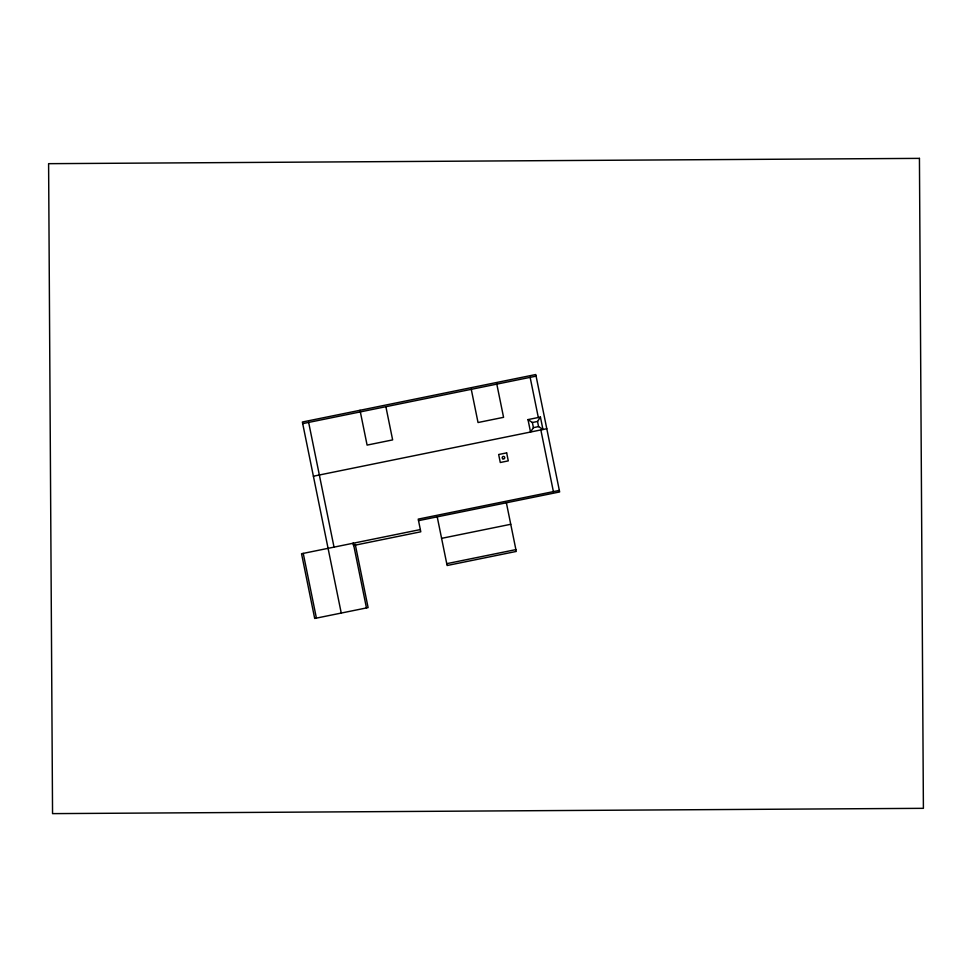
<?xml version="1.0" encoding="UTF-8"?>
<svg xmlns="http://www.w3.org/2000/svg" width="972" height="972" viewBox="0 0 972 972"><rect width="100%" height="100%" fill="white"/><g stroke="black" fill="none" stroke-linecap="round" stroke-linejoin="round"><path stroke-width="1.46" d="M533.421 427.644L530.53 432.03L528.003 419.6L540.42 417.073L542.947 429.503L538.573 426.599L533.421 427.644L532.377 422.504L528.003 419.6M532.377 422.504L537.528 421.459L540.42 417.073M302.705 423.622L536.094 376.14M313.397 476.207L546.786 428.725M559.337 490.41L418.215 519.121L420.791 531.793L353.504 545.486L353.043 543.263M418.531 520.652L559.653 491.941L535.766 374.536L302.377 422.018L341.245 613.065M420.341 529.57L301.539 553.736L314.697 618.459L368.109 607.597L355.242 544.344M441.592 538.354L510.75 524.285M446.743 563.675L515.901 549.605M530.141 377.355L538.318 417.498M540.845 429.928L553.396 491.625M537.528 421.459L538.573 426.599M496.814 384.134L503.569 417.328L478.03 422.528L471.274 389.335M506.363 502.718L516.266 551.44L447.12 565.51L437.218 516.849M385.884 406.697L392.639 439.903L367.1 445.103L360.017 410.293M353.298 543.214L366.468 607.925M308.646 422.419L334.028 547.127M303.24 553.396L316.41 618.119M506.655 452.879L498.66 454.507L500.288 462.502L508.283 460.874L506.655 452.879M919.439 158.375L48.6 163.673L52.549 813.625L923.4 808.327L919.439 158.375M502.767 458.748A1.276 1.276 0 0 0 504.747 457.763A1.276 1.276 0 0 0 502.901 456.548A1.276 1.276 0 0 0 502.767 458.748"/></g></svg>
